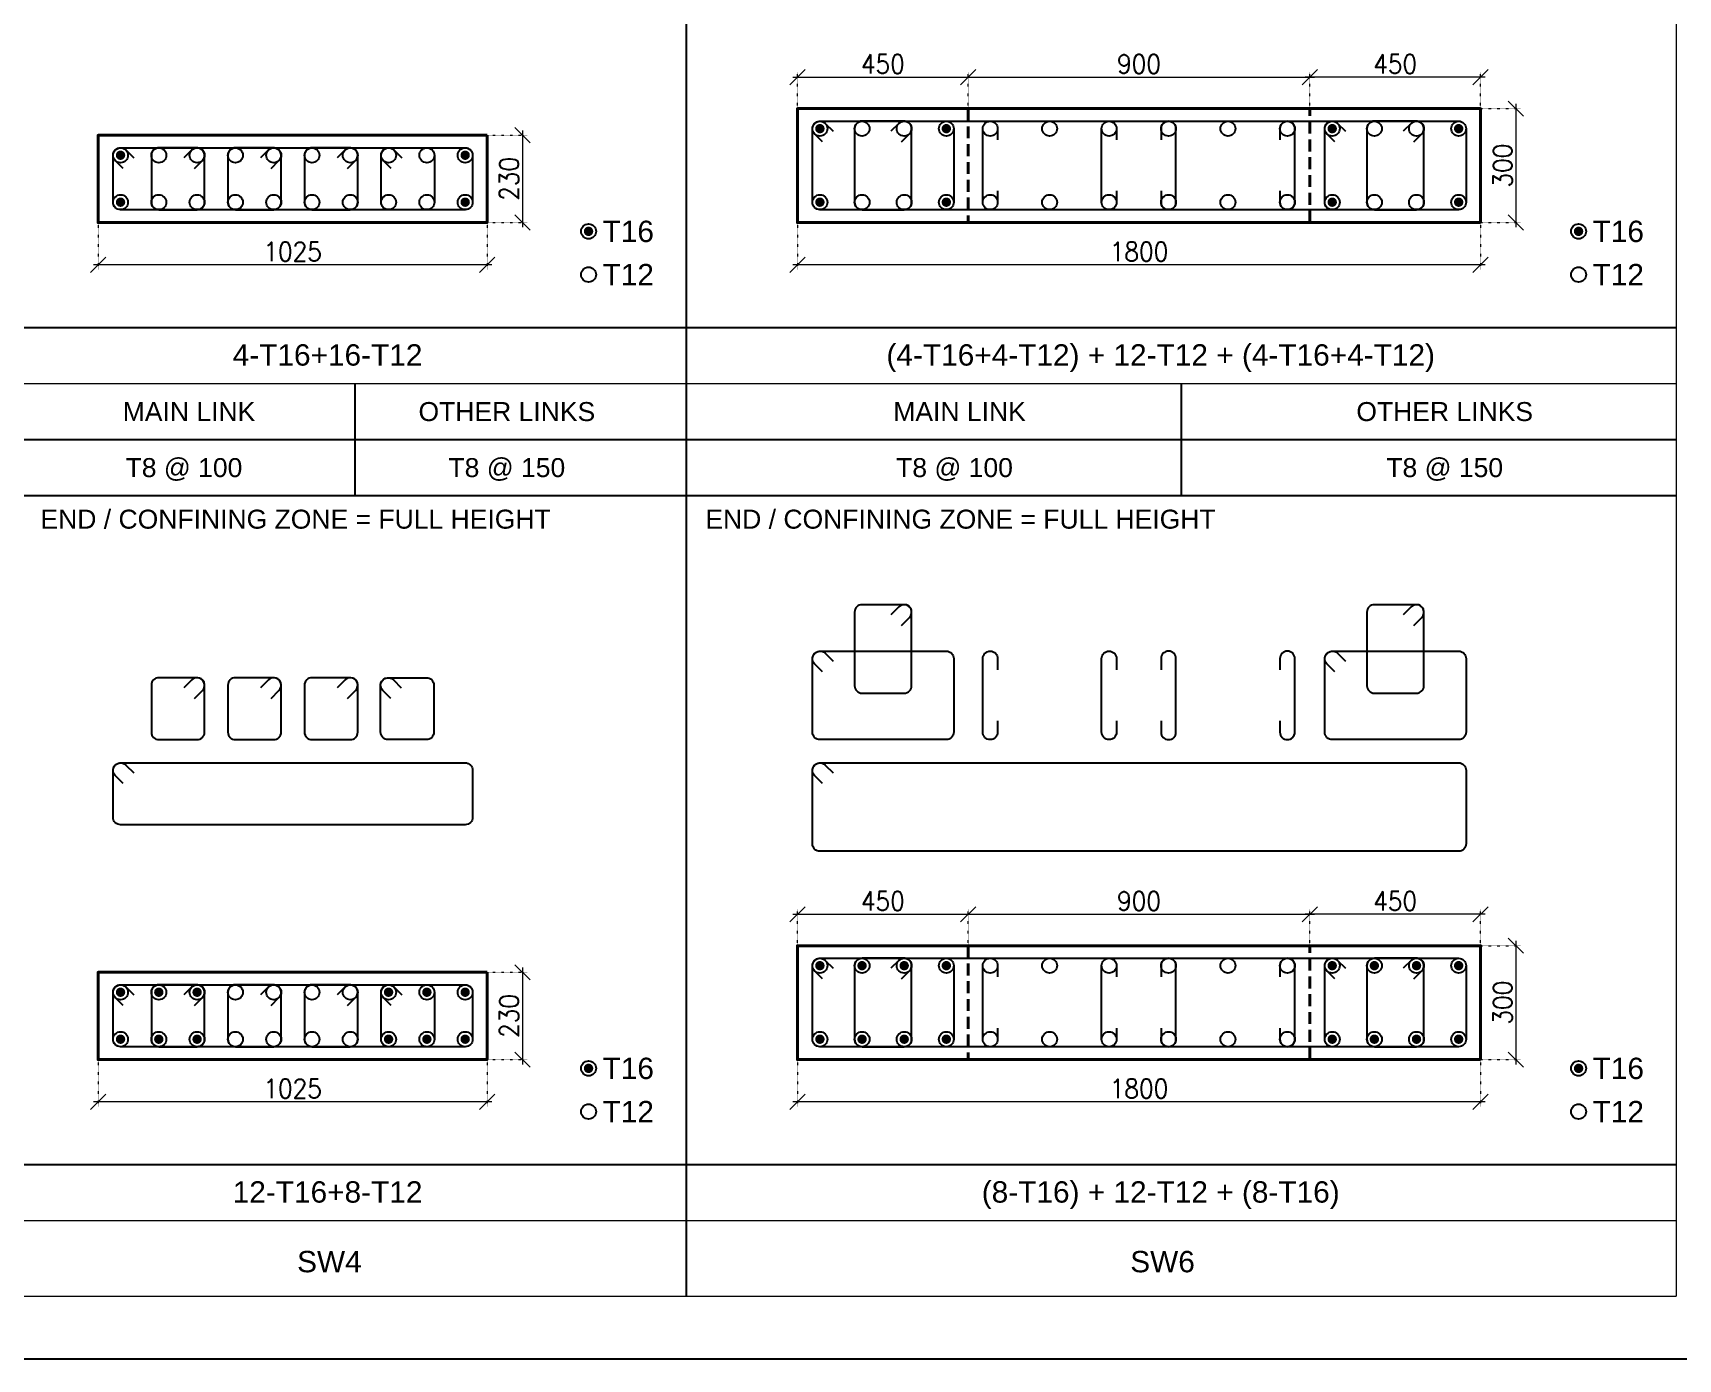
# Model space of a CAD drawing. Header units: millimetres. Extents: x 149548 to 2112824, y -1657616 to -1354760.
# Drawn here: x 2031964 to 2049305, y -1657616 to -1643643 of the extents above; entities that cross this region are included whole.
import ezdxf
from ezdxf.enums import TextEntityAlignment as Align

# ---------------------------------------------------------------- set-up
doc = ezdxf.new("R2010")
doc.units = ezdxf.units.MM
doc.header["$MEASUREMENT"] = 0
doc.header["$PDMODE"] = 98
doc.linetypes.add('DOT', pattern=[0.25, 0, -0.25])
doc.linetypes.add('HIDDEN', pattern=[0.375, 0.25, -0.125])
for name, color, linetype in [('Columns', 90, 'Continuous'), ('s_hatch_25', 13, 'Continuous'), ('s_hatch_50', 43, 'Continuous'), ('s_rebar_link', 225, 'Continuous'), ('s_rebar_linkexp', 155, 'Continuous'), ('TEXT', 43, 'Continuous')]:
    doc.layers.add(name, color=color, linetype=linetype)
doc.layers.add('s-dm', color=171, linetype='Continuous', lineweight=15)
doc.layers.add('s_text', color=20, linetype='Continuous', lineweight=9)
doc.styles.add('ARIAL', font='arial.ttf')
doc.styles.add('RS', font='romans.shx', dxfattribs={"width": 0.9})
doc.dimstyles.new('Maheboob', dxfattribs={"dimtxt": 100, "dimasz": 100, "dimexe": 0, "dimexo": 0, "dimgap": 50, "dimtad": 1, "dimdec": 0, "dimdsep": 46, "dimtxsty": 'RS', "dimblk": 'ME', "dimcen": 225, "dimdle": 25, "dimclrd": 256, "dimclre": 256, "dimclrt": 7, "dimadec": 1, "dimazin": 1, "dimtfac": 1, "dimtdec": 0, "dimtmove": 0, "dimatfit": 0, "dimldrblk": 'ME', "dimfxl": 1, "dimlwd": -1, "dimlwe": -1, "dimarcsym": 0})

# ---------------------------------------------------------------- blocks, each defined once
blk = doc.blocks.new('_Oblique')
at = {"color": 0, "linetype": 'ByBlock', "lineweight": -2}
blk.add_line((-0.5, -0.5), (0.5, 0.5), dxfattribs=at)
blk = doc.blocks.new('*D1629')
at = {"layer": 'Defpoints', "color": 0}
for p in [(2032652, -1654461), (2036752, -1654461), (2032652, -1654906)]:
    blk.add_point(p, dxfattribs=at)
at = {"layer": 's-dm', "linetype": 'DOT'}
for p, q in [((2032652, -1654461), (2032652, -1654956)), ((2036752, -1654461), (2036752, -1654956))]:
    blk.add_line(p, q, dxfattribs=at)
at = {"layer": 's-dm'}
blk.add_line((2036802, -1654906), (2032602, -1654906), dxfattribs=at)
at = {"layer": 's-dm', "xscale": 160, "yscale": 160, "zscale": 160, "rotation": 180}
blk.add_blockref('_Oblique', (2032652, -1654906), dxfattribs=at)
at = {"layer": 's-dm', "xscale": 160, "yscale": 160, "zscale": 160}
blk.add_blockref('_Oblique', (2036752, -1654906), dxfattribs=at)
at = {"layer": 's-dm', "color": 7, "insert": (2034702, -1654766), "char_height": 200, "attachment_point": 5, "style": 'RS'}
blk.add_mtext('1025', dxfattribs=at)
blk = doc.blocks.new('ME')
at = {"layer": 's-dm', "color": 2, "ltscale": 50}
for p, q in [((0, -1.04), (0, 1.04)), ((-1.04, 0), (1.04, 0))]:
    blk.add_line(p, q, dxfattribs=at)
blk.add_lwpolyline([(0.74, 0.74), (-0.74, -0.74)], dxfattribs=at)
blk = doc.blocks.new('*D1630')
at = {"layer": 'Defpoints', "color": 0}
for p in [(2036752, -1653541), (2036752, -1654461), (2037124, -1654461)]:
    blk.add_point(p, dxfattribs=at)
at = {"layer": 's-dm', "linetype": 'DOT'}
for p, q in [((2036752, -1653541), (2037174, -1653541)), ((2036752, -1654461), (2037174, -1654461))]:
    blk.add_line(p, q, dxfattribs=at)
at = {"layer": 's-dm'}
blk.add_line((2037124, -1653491), (2037124, -1654511), dxfattribs=at)
at = {"layer": 's-dm', "xscale": 160, "yscale": 160, "zscale": 160}
for p, rotation in [((2037124, -1653541), 90), ((2037124, -1654461), 270)]:
    blk.add_blockref('_Oblique', p, dxfattribs=dict(at, rotation=rotation))
at = {"layer": 's-dm', "color": 7, "insert": (2036984, -1654001), "char_height": 200, "attachment_point": 5, "rotation": 90, "style": 'RS'}
blk.add_mtext('230', dxfattribs=at)
blk = doc.blocks.new('*D1633')
at = {"layer": 'Defpoints', "color": 0}
for p in [(2040023, -1654461), (2047223, -1654461), (2040023, -1654906)]:
    blk.add_point(p, dxfattribs=at)
at = {"layer": 's-dm', "linetype": 'DOT'}
for p, q in [((2040023, -1654461), (2040023, -1654956)), ((2047223, -1654461), (2047223, -1654956))]:
    blk.add_line(p, q, dxfattribs=at)
at = {"layer": 's-dm'}
blk.add_line((2047273, -1654906), (2039973, -1654906), dxfattribs=at)
at = {"layer": 's-dm', "xscale": 160, "yscale": 160, "zscale": 160, "rotation": 180}
blk.add_blockref('_Oblique', (2040023, -1654906), dxfattribs=at)
at = {"layer": 's-dm', "xscale": 160, "yscale": 160, "zscale": 160}
blk.add_blockref('_Oblique', (2047223, -1654906), dxfattribs=at)
at = {"layer": 's-dm', "color": 7, "insert": (2043623, -1654766), "char_height": 200, "attachment_point": 5, "style": 'RS'}
blk.add_mtext('1800', dxfattribs=at)
blk = doc.blocks.new('*D1634')
at = {"layer": 'Defpoints', "color": 0}
for p in [(2047223, -1653261), (2047223, -1654461), (2047596, -1654461)]:
    blk.add_point(p, dxfattribs=at)
at = {"layer": 's-dm', "linetype": 'DOT'}
for p, q in [((2047223, -1653261), (2047646, -1653261)), ((2047223, -1654461), (2047646, -1654461))]:
    blk.add_line(p, q, dxfattribs=at)
at = {"layer": 's-dm'}
blk.add_line((2047596, -1653211), (2047596, -1654511), dxfattribs=at)
at = {"layer": 's-dm', "xscale": 160, "yscale": 160, "zscale": 160}
for p, rotation in [((2047596, -1653261), 90), ((2047596, -1654461), 270)]:
    blk.add_blockref('_Oblique', p, dxfattribs=dict(at, rotation=rotation))
at = {"layer": 's-dm', "color": 7, "insert": (2047456, -1653861), "char_height": 200, "attachment_point": 5, "rotation": 90, "style": 'RS'}
blk.add_mtext('300', dxfattribs=at)
blk = doc.blocks.new('*D1641')
at = {"layer": 'Defpoints', "color": 0}
for p in [(2041823, -1652930), (2040023, -1653261), (2041823, -1653261)]:
    blk.add_point(p, dxfattribs=at)
at = {"layer": 's-dm'}
blk.add_line((2039973, -1652930), (2041873, -1652930), dxfattribs=at)
at = {"layer": 's-dm', "linetype": 'DOT'}
for p, q in [((2040023, -1653261), (2040023, -1652880)), ((2041823, -1653261), (2041823, -1652880))]:
    blk.add_line(p, q, dxfattribs=at)
at = {"layer": 's-dm', "xscale": 160, "yscale": 160, "zscale": 160, "rotation": 180}
blk.add_blockref('_Oblique', (2040023, -1652930), dxfattribs=at)
at = {"layer": 's-dm', "xscale": 160, "yscale": 160, "zscale": 160}
blk.add_blockref('_Oblique', (2041823, -1652930), dxfattribs=at)
at = {"layer": 's-dm', "color": 7, "insert": (2040923, -1652790), "char_height": 200, "attachment_point": 5, "style": 'RS'}
blk.add_mtext('450', dxfattribs=at)
blk = doc.blocks.new('*D1642')
at = {"layer": 'Defpoints', "color": 0}
for p in [(2045423, -1652930), (2041823, -1653261), (2045423, -1653261)]:
    blk.add_point(p, dxfattribs=at)
at = {"layer": 's-dm'}
blk.add_line((2041773, -1652930), (2045473, -1652930), dxfattribs=at)
at = {"layer": 's-dm', "linetype": 'DOT'}
for p, q in [((2041823, -1653261), (2041823, -1652880)), ((2045423, -1653261), (2045423, -1652880))]:
    blk.add_line(p, q, dxfattribs=at)
at = {"layer": 's-dm', "xscale": 160, "yscale": 160, "zscale": 160, "rotation": 180}
blk.add_blockref('_Oblique', (2041823, -1652930), dxfattribs=at)
at = {"layer": 's-dm', "xscale": 160, "yscale": 160, "zscale": 160}
blk.add_blockref('_Oblique', (2045423, -1652930), dxfattribs=at)
at = {"layer": 's-dm', "color": 7, "insert": (2043623, -1652790), "char_height": 200, "attachment_point": 5, "style": 'RS'}
blk.add_mtext('900', dxfattribs=at)
blk = doc.blocks.new('*D1592')
at = {"layer": 'Defpoints', "color": 0}
for p in [(2045423, -1652930), (2045423, -1653261), (2047223, -1653261)]:
    blk.add_point(p, dxfattribs=at)
at = {"layer": 's-dm'}
blk.add_line((2047273, -1652930), (2045373, -1652930), dxfattribs=at)
at = {"layer": 's-dm', "linetype": 'DOT'}
for p, q in [((2045423, -1653261), (2045423, -1652880)), ((2047223, -1653261), (2047223, -1652880))]:
    blk.add_line(p, q, dxfattribs=at)
at = {"layer": 's-dm', "xscale": 160, "yscale": 160, "zscale": 160, "rotation": 180}
blk.add_blockref('_Oblique', (2045423, -1652930), dxfattribs=at)
at = {"layer": 's-dm', "xscale": 160, "yscale": 160, "zscale": 160}
blk.add_blockref('_Oblique', (2047223, -1652930), dxfattribs=at)
at = {"layer": 's-dm', "color": 7, "insert": (2046323, -1652790), "char_height": 200, "attachment_point": 5, "style": 'RS'}
blk.add_mtext('450', dxfattribs=at)
blk = doc.blocks.new('*D1595')
at = {"layer": 'Defpoints', "color": 0}
for p in [(2032652, -1645641), (2036752, -1645641), (2032652, -1646087)]:
    blk.add_point(p, dxfattribs=at)
at = {"layer": 's-dm', "linetype": 'DOT'}
for p, q in [((2032652, -1645641), (2032652, -1646137)), ((2036752, -1645641), (2036752, -1646137))]:
    blk.add_line(p, q, dxfattribs=at)
at = {"layer": 's-dm'}
blk.add_line((2036802, -1646087), (2032602, -1646087), dxfattribs=at)
at = {"layer": 's-dm', "xscale": 160, "yscale": 160, "zscale": 160, "rotation": 180}
blk.add_blockref('_Oblique', (2032652, -1646087), dxfattribs=at)
at = {"layer": 's-dm', "xscale": 160, "yscale": 160, "zscale": 160}
blk.add_blockref('_Oblique', (2036752, -1646087), dxfattribs=at)
at = {"layer": 's-dm', "color": 7, "insert": (2034702, -1645947), "char_height": 200, "attachment_point": 5, "style": 'RS'}
blk.add_mtext('1025', dxfattribs=at)
blk = doc.blocks.new('*D1596')
at = {"layer": 'Defpoints', "color": 0}
for p in [(2036752, -1644721), (2036752, -1645641), (2037124, -1645641)]:
    blk.add_point(p, dxfattribs=at)
at = {"layer": 's-dm', "linetype": 'DOT'}
for p, q in [((2036752, -1644721), (2037174, -1644721)), ((2036752, -1645641), (2037174, -1645641))]:
    blk.add_line(p, q, dxfattribs=at)
at = {"layer": 's-dm'}
blk.add_line((2037124, -1644671), (2037124, -1645691), dxfattribs=at)
at = {"layer": 's-dm', "xscale": 160, "yscale": 160, "zscale": 160}
for p, rotation in [((2037124, -1644721), 90), ((2037124, -1645641), 270)]:
    blk.add_blockref('_Oblique', p, dxfattribs=dict(at, rotation=rotation))
at = {"layer": 's-dm', "color": 7, "insert": (2036984, -1645181), "char_height": 200, "attachment_point": 5, "rotation": 90, "style": 'RS'}
blk.add_mtext('230', dxfattribs=at)
blk = doc.blocks.new('*D1599')
at = {"layer": 'Defpoints', "color": 0}
for p in [(2040023, -1645641), (2047223, -1645641), (2040023, -1646087)]:
    blk.add_point(p, dxfattribs=at)
at = {"layer": 's-dm', "linetype": 'DOT'}
for p, q in [((2040023, -1645641), (2040023, -1646137)), ((2047223, -1645641), (2047223, -1646137))]:
    blk.add_line(p, q, dxfattribs=at)
at = {"layer": 's-dm'}
blk.add_line((2047273, -1646087), (2039973, -1646087), dxfattribs=at)
at = {"layer": 's-dm', "xscale": 160, "yscale": 160, "zscale": 160, "rotation": 180}
blk.add_blockref('_Oblique', (2040023, -1646087), dxfattribs=at)
at = {"layer": 's-dm', "xscale": 160, "yscale": 160, "zscale": 160}
blk.add_blockref('_Oblique', (2047223, -1646087), dxfattribs=at)
at = {"layer": 's-dm', "color": 7, "insert": (2043623, -1645947), "char_height": 200, "attachment_point": 5, "style": 'RS'}
blk.add_mtext('1800', dxfattribs=at)
blk = doc.blocks.new('*D1600')
at = {"layer": 'Defpoints', "color": 0}
for p in [(2047223, -1644441), (2047223, -1645641), (2047596, -1645641)]:
    blk.add_point(p, dxfattribs=at)
at = {"layer": 's-dm', "linetype": 'DOT'}
for p, q in [((2047223, -1644441), (2047646, -1644441)), ((2047223, -1645641), (2047646, -1645641))]:
    blk.add_line(p, q, dxfattribs=at)
at = {"layer": 's-dm'}
blk.add_line((2047596, -1644391), (2047596, -1645691), dxfattribs=at)
at = {"layer": 's-dm', "xscale": 160, "yscale": 160, "zscale": 160}
for p, rotation in [((2047596, -1644441), 90), ((2047596, -1645641), 270)]:
    blk.add_blockref('_Oblique', p, dxfattribs=dict(at, rotation=rotation))
at = {"layer": 's-dm', "color": 7, "insert": (2047456, -1645041), "char_height": 200, "attachment_point": 5, "rotation": 90, "style": 'RS'}
blk.add_mtext('300', dxfattribs=at)
blk = doc.blocks.new('*D1607')
at = {"layer": 'Defpoints', "color": 0}
for p in [(2041823, -1644110), (2040023, -1644441), (2041823, -1644441)]:
    blk.add_point(p, dxfattribs=at)
at = {"layer": 's-dm', "linetype": 'DOT'}
for p, q in [((2040023, -1644441), (2040023, -1644060)), ((2041823, -1644441), (2041823, -1644060))]:
    blk.add_line(p, q, dxfattribs=at)
at = {"layer": 's-dm'}
blk.add_line((2039973, -1644110), (2041873, -1644110), dxfattribs=at)
at = {"layer": 's-dm', "xscale": 160, "yscale": 160, "zscale": 160, "rotation": 180}
blk.add_blockref('_Oblique', (2040023, -1644110), dxfattribs=at)
at = {"layer": 's-dm', "xscale": 160, "yscale": 160, "zscale": 160}
blk.add_blockref('_Oblique', (2041823, -1644110), dxfattribs=at)
at = {"layer": 's-dm', "color": 7, "insert": (2040923, -1643970), "char_height": 200, "attachment_point": 5, "style": 'RS'}
blk.add_mtext('450', dxfattribs=at)
blk = doc.blocks.new('*D1608')
at = {"layer": 'Defpoints', "color": 0}
for p in [(2045423, -1644110), (2041823, -1644441), (2045423, -1644441)]:
    blk.add_point(p, dxfattribs=at)
at = {"layer": 's-dm', "linetype": 'DOT'}
for p, q in [((2041823, -1644441), (2041823, -1644060)), ((2045423, -1644441), (2045423, -1644060))]:
    blk.add_line(p, q, dxfattribs=at)
at = {"layer": 's-dm'}
blk.add_line((2041773, -1644110), (2045473, -1644110), dxfattribs=at)
at = {"layer": 's-dm', "xscale": 160, "yscale": 160, "zscale": 160, "rotation": 180}
blk.add_blockref('_Oblique', (2041823, -1644110), dxfattribs=at)
at = {"layer": 's-dm', "xscale": 160, "yscale": 160, "zscale": 160}
blk.add_blockref('_Oblique', (2045423, -1644110), dxfattribs=at)
at = {"layer": 's-dm', "color": 7, "insert": (2043623, -1643970), "char_height": 200, "attachment_point": 5, "style": 'RS'}
blk.add_mtext('900', dxfattribs=at)
blk = doc.blocks.new('*D1609')
at = {"layer": 'Defpoints', "color": 0}
for p in [(2045423, -1644110), (2045423, -1644441), (2047223, -1644441)]:
    blk.add_point(p, dxfattribs=at)
at = {"layer": 's-dm', "linetype": 'DOT'}
for p, q in [((2045423, -1644441), (2045423, -1644060)), ((2047223, -1644441), (2047223, -1644060))]:
    blk.add_line(p, q, dxfattribs=at)
at = {"layer": 's-dm'}
blk.add_line((2047273, -1644110), (2045373, -1644110), dxfattribs=at)
at = {"layer": 's-dm', "xscale": 160, "yscale": 160, "zscale": 160, "rotation": 180}
blk.add_blockref('_Oblique', (2045423, -1644110), dxfattribs=at)
at = {"layer": 's-dm', "xscale": 160, "yscale": 160, "zscale": 160}
blk.add_blockref('_Oblique', (2047223, -1644110), dxfattribs=at)
at = {"layer": 's-dm', "color": 7, "insert": (2046323, -1643970), "char_height": 200, "attachment_point": 5, "style": 'RS'}
blk.add_mtext('450', dxfattribs=at)

msp = doc.modelspace()

# ---------------------------------------------------------------- linework, layer by layer
at = {"lineweight": -3}
msp.add_lwpolyline([(2112824, -1657616.5), (1991050.7, -1657616.5), (1991050.7, -1577510.7), (2112824, -1577510.7)], close=True, dxfattribs=at)
at = {"layer": 'Columns', "color": 8, "linetype": 'HIDDEN', "lineweight": 40, "ltscale": 500}
for points in [[(2041823.5, -1644441.1), (2041823.5, -1645641.1), (2040023.5, -1645641.1), (2040023.5, -1644441.1)], [(2047223.5, -1644441.1), (2047223.5, -1645641.1), (2045423.5, -1645641.1), (2045423.5, -1644441.1)], [(2041823.5, -1653260.5), (2041823.5, -1654460.5), (2040023.5, -1654460.5), (2040023.5, -1653260.5)], [(2047223.5, -1653260.5), (2047223.5, -1654460.5), (2045423.5, -1654460.5), (2045423.5, -1653260.5)]]:
    msp.add_lwpolyline(points, close=True, dxfattribs=at)
at = {"layer": 'Columns', "lineweight": 40}
for points in [[(2047223.5, -1645641.1), (2040023.5, -1645641.1), (2040023.5, -1644441.1), (2047223.5, -1644441.1), (2047223.5, -1645641.1)], [(2047223.5, -1654460.5), (2040023.5, -1654460.5), (2040023.5, -1653260.5), (2047223.5, -1653260.5), (2047223.5, -1654460.5)]]:
    msp.add_lwpolyline(points, dxfattribs=at)
for points in [[(2036751.7, -1644721.1), (2036751.7, -1645641.1), (2032651.7, -1645641.1), (2032651.7, -1644721.1)], [(2036751.7, -1653540.5), (2036751.7, -1654460.5), (2032651.7, -1654460.5), (2032651.7, -1653540.5)]]:
    msp.add_lwpolyline(points, close=True, dxfattribs=at)
at = {"layer": 's_hatch_25'}
msp.add_line((2038851.1, -1629698.7), (2038851.1, -1656952.2), dxfattribs=at)
at = {"layer": 's_hatch_50'}
for p, q in [((2001228.1, -1646747.4), (2049286.5, -1646747.3)), ((2001228.1, -1655566.8), (2049286.5, -1655566.7))]:
    msp.add_line(p, q, dxfattribs=at)
at = {"layer": 's_rebar_link'}
for points in [[(2040287.5, -1644790.9), (2040204, -1644707.4, -0.668178), (2040259.7, -1644573), (2046992.4, -1644573, -0.4142136), (2047071.1, -1644651.7), (2047071.1, -1645426.6, -0.4142136), (2046992.4, -1645505.4), (2040259.7, -1645505.4, -0.4142136), (2040180.9, -1645426.6), (2040180.9, -1644651.7, -0.6681793), (2040315.3, -1644596), (2040398.9, -1644679.5)], [(2040287.5, -1644790.9), (2040204, -1644707.4, -0.668178), (2040259.7, -1644573), (2041592.4, -1644573, -0.4142136), (2041671.1, -1644651.7), (2041671.1, -1645426.6, -0.4142136), (2041592.4, -1645505.4), (2040259.7, -1645505.4, -0.4142136), (2040180.9, -1645426.6), (2040180.9, -1644651.7, -0.6681793), (2040315.3, -1644596), (2040398.9, -1644679.5)], [(2041120.3, -1644790.9), (2041203.8, -1644707.4, 0.668178), (2041148.1, -1644573), (2040703.9, -1644573, 0.4142136), (2040625.2, -1644651.7), (2040625.2, -1645426.6, 0.4142136), (2040703.9, -1645505.4), (2041148.1, -1645505.4, 0.4142136), (2041226.9, -1645426.6), (2041226.9, -1644651.7, 0.6681793), (2041092.5, -1644596), (2041009, -1644679.5)], [(2042133.3, -1645308.5), (2042133.3, -1645426.6, -1), (2041975.9, -1645426.6), (2041975.9, -1644651.7, -1), (2042133.3, -1644651.7), (2042133.3, -1644769.8)], [(2043386.4, -1645308.5), (2043386.4, -1645426.6, -1), (2043228.9, -1645426.6), (2043228.9, -1644651.7, -1), (2043386.4, -1644651.7), (2043386.4, -1644769.8)], [(2043855.5, -1645308.5), (2043855.5, -1645426.6, 1), (2044012.9, -1645426.6), (2044012.9, -1644651.7, 1), (2043855.5, -1644651.7), (2043855.5, -1644769.8)], [(2045108.6, -1645308.5), (2045108.6, -1645426.6, 1), (2045266, -1645426.6), (2045266, -1644651.7, 1), (2045108.6, -1644651.7), (2045108.6, -1644769.8)], [(2045687.5, -1644790.9), (2045604, -1644707.4, -0.668178), (2045659.7, -1644573), (2046992.4, -1644573, -0.4142136), (2047071.1, -1644651.7), (2047071.1, -1645426.6, -0.4142136), (2046992.4, -1645505.4), (2045659.7, -1645505.4, -0.4142136), (2045580.9, -1645426.6), (2045580.9, -1644651.7, -0.6681793), (2045715.3, -1644596), (2045798.9, -1644679.5)], [(2046520.3, -1644790.9), (2046603.8, -1644707.4, 0.668178), (2046548.1, -1644573), (2046103.9, -1644573, 0.4142136), (2046025.2, -1644651.7), (2046025.2, -1645426.6, 0.4142136), (2046103.9, -1645505.4), (2046548.1, -1645505.4, 0.4142136), (2046626.9, -1645426.6), (2046626.9, -1644651.7, 0.6681793), (2046492.5, -1644596), (2046409, -1644679.5)], [(2032915.7, -1645070.9), (2032832.2, -1644987.4, -0.668178), (2032887.9, -1644853), (2036520.6, -1644853, -0.4142136), (2036599.3, -1644931.7), (2036599.3, -1645426.6, -0.4142136), (2036520.6, -1645505.4), (2032887.9, -1645505.4, -0.4142136), (2032809.2, -1645426.6), (2032809.2, -1644931.7, -0.6681793), (2032943.6, -1644876), (2033027.1, -1644959.5)], [(2033667.3, -1645070.9), (2033750.8, -1644987.4, 0.668178), (2033695.2, -1644853), (2033291.5, -1644853, 0.4142136), (2033212.8, -1644931.7), (2033212.8, -1645426.6, 0.4142136), (2033291.5, -1645505.4), (2033695.2, -1645505.4, 0.4142136), (2033773.9, -1645426.6), (2033773.9, -1644931.7, 0.6681793), (2033639.5, -1644876), (2033556, -1644959.5)], [(2034474.6, -1645070.9), (2034558.1, -1644987.4, 0.668178), (2034502.4, -1644853), (2034098.8, -1644853, 0.4142136), (2034020.1, -1644931.7), (2034020.1, -1645426.6, 0.4142136), (2034098.8, -1645505.4), (2034502.4, -1645505.4, 0.4142136), (2034581.2, -1645426.6), (2034581.2, -1644931.7, 0.6681793), (2034446.8, -1644876), (2034363.2, -1644959.5)], [(2035281.9, -1645070.9), (2035365.4, -1644987.4, 0.668178), (2035309.7, -1644853), (2034906.1, -1644853, 0.4142136), (2034827.3, -1644931.7), (2034827.3, -1645426.6, 0.4142136), (2034906.1, -1645505.4), (2035309.7, -1645505.4, 0.4142136), (2035388.4, -1645426.6), (2035388.4, -1644931.7, 0.6681793), (2035254, -1644876), (2035170.5, -1644959.5)], [(2035741.2, -1645070.9), (2035657.7, -1644987.4, -0.668178), (2035713.3, -1644853), (2036117, -1644853, -0.4142136), (2036195.7, -1644931.7), (2036195.7, -1645426.6, -0.4142136), (2036117, -1645505.4), (2035713.3, -1645505.4, -0.4142136), (2035634.6, -1645426.6), (2035634.6, -1644931.7, -0.6681793), (2035769, -1644876), (2035852.5, -1644959.5)], [(2040287.5, -1653610.3), (2040204, -1653526.8, -0.668178), (2040259.7, -1653392.4), (2046992.4, -1653392.4, -0.4142136), (2047071.1, -1653471.1), (2047071.1, -1654246.1, -0.4142136), (2046992.4, -1654324.8), (2040259.7, -1654324.8, -0.4142136), (2040181, -1654246.1), (2040181, -1653471.1, -0.6681793), (2040315.4, -1653415.5), (2040398.9, -1653499)], [(2040287.5, -1653610.3), (2040204, -1653526.8, -0.668178), (2040259.7, -1653392.4), (2041592.4, -1653392.4, -0.4142136), (2041671.1, -1653471.1), (2041671.1, -1654246.1, -0.4142136), (2041592.4, -1654324.8), (2040259.7, -1654324.8, -0.4142136), (2040181, -1654246.1), (2040181, -1653471.1, -0.6681793), (2040315.4, -1653415.4), (2040398.9, -1653499)], [(2041120.3, -1653610.3), (2041203.8, -1653526.8, 0.668178), (2041148.1, -1653392.4), (2040703.9, -1653392.4, 0.4142136), (2040625.2, -1653471.1), (2040625.2, -1654246.1, 0.4142136), (2040703.9, -1654324.8), (2041148.1, -1654324.8, 0.4142136), (2041226.9, -1654246.1), (2041226.9, -1653471.1, 0.6681793), (2041092.5, -1653415.4), (2041009, -1653499)], [(2042133.3, -1654128), (2042133.3, -1654246.1, -1), (2041975.9, -1654246.1), (2041975.9, -1653471.1, -1), (2042133.3, -1653471.1), (2042133.3, -1653589.2)], [(2043386.4, -1654128), (2043386.4, -1654246.1, -1), (2043228.9, -1654246.1), (2043228.9, -1653471.1, -1), (2043386.4, -1653471.1), (2043386.4, -1653589.2)], [(2043855.5, -1654128), (2043855.5, -1654246.1, 1), (2044012.9, -1654246.1), (2044012.9, -1653471.1, 1), (2043855.5, -1653471.1), (2043855.5, -1653589.2)], [(2045108.6, -1654128), (2045108.6, -1654246.1, 1), (2045266, -1654246.1), (2045266, -1653471.1, 1), (2045108.6, -1653471.1), (2045108.6, -1653589.2)], [(2045687.5, -1653610.3), (2045604, -1653526.8, -0.668178), (2045659.7, -1653392.4), (2046992.4, -1653392.4, -0.4142136), (2047071.1, -1653471.1), (2047071.1, -1654246.1, -0.4142136), (2046992.4, -1654324.8), (2045659.7, -1654324.8, -0.4142136), (2045581, -1654246.1), (2045581, -1653471.1, -0.6681793), (2045715.4, -1653415.4), (2045798.9, -1653499)], [(2046520.3, -1653610.3), (2046603.8, -1653526.8, 0.668178), (2046548.1, -1653392.4), (2046103.9, -1653392.4, 0.4142136), (2046025.2, -1653471.1), (2046025.2, -1654246.1, 0.4142136), (2046103.9, -1654324.8), (2046548.1, -1654324.8, 0.4142136), (2046626.9, -1654246.1), (2046626.9, -1653471.1, 0.6681793), (2046492.5, -1653415.4), (2046409, -1653499)], [(2032915.7, -1653890.3), (2032832.2, -1653806.8, -0.668178), (2032887.9, -1653672.4), (2036520.6, -1653672.4, -0.4142136), (2036599.3, -1653751.1), (2036599.3, -1654246.1, -0.4142136), (2036520.6, -1654324.8), (2032887.9, -1654324.8, -0.4142136), (2032809.2, -1654246.1), (2032809.2, -1653751.1, -0.6681793), (2032943.6, -1653695.4), (2033027.1, -1653779)], [(2033667.3, -1653890.3), (2033750.8, -1653806.8, 0.668178), (2033695.2, -1653672.4), (2033291.5, -1653672.4, 0.4142136), (2033212.8, -1653751.1), (2033212.8, -1654246.1, 0.4142136), (2033291.5, -1654324.8), (2033695.2, -1654324.8, 0.4142136), (2033773.9, -1654246.1), (2033773.9, -1653751.1, 0.6681793), (2033639.5, -1653695.4), (2033556, -1653779)], [(2034474.6, -1653890.3), (2034558.1, -1653806.8, 0.668178), (2034502.4, -1653672.4), (2034098.8, -1653672.4, 0.4142136), (2034020.1, -1653751.1), (2034020.1, -1654246.1, 0.4142136), (2034098.8, -1654324.8), (2034502.4, -1654324.8, 0.4142136), (2034581.2, -1654246.1), (2034581.2, -1653751.1, 0.6681793), (2034446.8, -1653695.4), (2034363.3, -1653779)], [(2035281.9, -1653890.3), (2035365.4, -1653806.8, 0.668178), (2035309.7, -1653672.4), (2034906.1, -1653672.4, 0.4142136), (2034827.3, -1653751.1), (2034827.3, -1654246.1, 0.4142136), (2034906.1, -1654324.8), (2035309.7, -1654324.8, 0.4142136), (2035388.4, -1654246.1), (2035388.4, -1653751.1, 0.6681793), (2035254, -1653695.4), (2035170.5, -1653779)], [(2035741.2, -1653890.3), (2035657.7, -1653806.8, -0.668178), (2035713.3, -1653672.4), (2036117, -1653672.4, -0.4142136), (2036195.7, -1653751.1), (2036195.7, -1654246.1, -0.4142136), (2036117, -1654324.8), (2035713.3, -1654324.8, -0.4142136), (2035634.6, -1654246.1), (2035634.6, -1653751.1, -0.6681793), (2035769, -1653695.4), (2035852.5, -1653779)]]:
    msp.add_lwpolyline(points, format="xyb", dxfattribs=at)
for points in [[(2040284.3, -1644651.7, 49.2, 49.2, -1), (2040235.1, -1644651.7, 49.2, 49.2, -1)], [(2041617, -1644651.7, 49.2, 49.2, -1), (2041567.8, -1644651.7, 49.2, 49.2, -1)], [(2045684.3, -1644651.7, 49.2, 49.2, -1), (2045635.1, -1644651.7, 49.2, 49.2, -1)], [(2047017, -1644651.7, 49.2, 49.2, -1), (2046967.8, -1644651.7, 49.2, 49.2, -1)], [(2032912.5, -1644931.7, 49.2, 49.2, -1), (2032863.3, -1644931.7, 49.2, 49.2, -1)], [(2036545.2, -1644931.7, 49.2, 49.2, -1), (2036496, -1644931.7, 49.2, 49.2, -1)], [(2032912.5, -1645426.6, 49.2, 49.2, -1), (2032863.3, -1645426.6, 49.2, 49.2, -1)], [(2036545.2, -1645426.6, 49.2, 49.2, -1), (2036496, -1645426.6, 49.2, 49.2, -1)], [(2040284.3, -1645426.6, 49.2, 49.2, -1), (2040235.1, -1645426.6, 49.2, 49.2, -1)], [(2041617, -1645426.6, 49.2, 49.2, -1), (2041567.8, -1645426.6, 49.2, 49.2, -1)], [(2045684.3, -1645426.6, 49.2, 49.2, -1), (2045635.1, -1645426.6, 49.2, 49.2, -1)], [(2047017, -1645426.6, 49.2, 49.2, -1), (2046967.8, -1645426.6, 49.2, 49.2, -1)], [(2037845.6, -1645733.8, 49.2, 49.2, -1), (2037796.4, -1645733.8, 49.2, 49.2, -1)], [(2048281, -1645733.8, 49.2, 49.2, -1), (2048231.8, -1645733.8, 49.2, 49.2, -1)], [(2040284.3, -1653471.1, 49.2, 49.2, -1), (2040235.1, -1653471.1, 49.2, 49.2, -1)], [(2040728.5, -1653471.1, 49.2, 49.2, -1), (2040679.3, -1653471.1, 49.2, 49.2, -1)], [(2041172.8, -1653471.1, 49.2, 49.2, -1), (2041123.5, -1653471.1, 49.2, 49.2, -1)], [(2041617, -1653471.1, 49.2, 49.2, -1), (2041567.8, -1653471.1, 49.2, 49.2, -1)], [(2045684.3, -1653471.1, 49.2, 49.2, -1), (2045635.1, -1653471.1, 49.2, 49.2, -1)], [(2046128.5, -1653471.1, 49.2, 49.2, -1), (2046079.3, -1653471.1, 49.2, 49.2, -1)], [(2046572.8, -1653471.1, 49.2, 49.2, -1), (2046523.5, -1653471.1, 49.2, 49.2, -1)], [(2047017, -1653471.1, 49.2, 49.2, -1), (2046967.8, -1653471.1, 49.2, 49.2, -1)], [(2032912.5, -1653751.1, 49.2, 49.2, -1), (2032863.3, -1653751.1, 49.2, 49.2, -1)], [(2033316.1, -1653751.1, 49.2, 49.2, -1), (2033266.9, -1653751.1, 49.2, 49.2, -1)], [(2033719.8, -1653751.1, 49.2, 49.2, -1), (2033670.6, -1653751.1, 49.2, 49.2, -1)], [(2035737.9, -1653751.1, 49.2, 49.2, -1), (2035688.7, -1653751.1, 49.2, 49.2, -1)], [(2036141.6, -1653751.1, 49.2, 49.2, -1), (2036092.4, -1653751.1, 49.2, 49.2, -1)], [(2036545.2, -1653751.1, 49.2, 49.2, -1), (2036496, -1653751.1, 49.2, 49.2, -1)], [(2032912.5, -1654246.1, 49.2, 49.2, -1), (2032863.3, -1654246.1, 49.2, 49.2, -1)], [(2033316.1, -1654246.1, 49.2, 49.2, -1), (2033266.9, -1654246.1, 49.2, 49.2, -1)], [(2033719.8, -1654246.1, 49.2, 49.2, -1), (2033670.6, -1654246.1, 49.2, 49.2, -1)], [(2035737.9, -1654246.1, 49.2, 49.2, -1), (2035688.7, -1654246.1, 49.2, 49.2, -1)], [(2036141.6, -1654246.1, 49.2, 49.2, -1), (2036092.4, -1654246.1, 49.2, 49.2, -1)], [(2036545.2, -1654246.1, 49.2, 49.2, -1), (2036496, -1654246.1, 49.2, 49.2, -1)], [(2040284.3, -1654246.1, 49.2, 49.2, -1), (2040235.1, -1654246.1, 49.2, 49.2, -1)], [(2040728.5, -1654246.1, 49.2, 49.2, -1), (2040679.3, -1654246.1, 49.2, 49.2, -1)], [(2041172.8, -1654246.1, 49.2, 49.2, -1), (2041123.5, -1654246.1, 49.2, 49.2, -1)], [(2041617, -1654246.1, 49.2, 49.2, -1), (2041567.8, -1654246.1, 49.2, 49.2, -1)], [(2045684.3, -1654246.1, 49.2, 49.2, -1), (2045635.1, -1654246.1, 49.2, 49.2, -1)], [(2046128.5, -1654246.1, 49.2, 49.2, -1), (2046079.3, -1654246.1, 49.2, 49.2, -1)], [(2046572.8, -1654246.1, 49.2, 49.2, -1), (2046523.5, -1654246.1, 49.2, 49.2, -1)], [(2047017, -1654246.1, 49.2, 49.2, -1), (2046967.8, -1654246.1, 49.2, 49.2, -1)], [(2037845.6, -1654553.3, 49.2, 49.2, -1), (2037796.4, -1654553.3, 49.2, 49.2, -1)], [(2048281, -1654553.3, 49.2, 49.2, -1), (2048231.8, -1654553.3, 49.2, 49.2, -1)]]:
    msp.add_lwpolyline(points, format="xyseb", close=True, dxfattribs=at)
for centre in [(2040259.7, -1644651.7), (2040703.9, -1644651.7), (2041148.1, -1644651.7), (2041592.4, -1644651.7), (2042054.6, -1644651.7), (2042681.1, -1644651.7), (2043307.7, -1644651.7), (2043934.2, -1644651.7), (2044560.8, -1644651.7), (2045187.3, -1644651.7), (2045659.7, -1644651.7), (2046103.9, -1644651.7), (2046548.1, -1644651.7), (2046992.4, -1644651.7), (2032887.9, -1644931.7), (2033291.5, -1644931.7), (2033695.2, -1644931.7), (2034098.8, -1644931.7), (2034502.4, -1644931.7), (2034906.1, -1644931.7), (2035309.7, -1644931.7), (2035713.3, -1644931.7), (2036117, -1644931.7), (2036520.6, -1644931.7), (2032887.9, -1645426.6), (2033291.5, -1645426.6), (2033695.2, -1645426.6), (2034098.8, -1645426.6), (2034502.4, -1645426.6), (2034906.1, -1645426.6), (2035309.7, -1645426.6), (2035713.3, -1645426.6), (2036117, -1645426.6), (2036520.6, -1645426.6), (2040259.7, -1645426.6), (2040703.9, -1645426.6), (2041148.1, -1645426.6), (2041592.4, -1645426.6), (2042054.6, -1645426.6), (2042681.1, -1645426.6), (2043307.7, -1645426.6), (2043934.2, -1645426.6), (2044560.8, -1645426.6), (2045187.3, -1645426.6), (2045659.7, -1645426.6), (2046103.9, -1645426.6), (2046548.1, -1645426.6), (2046992.4, -1645426.6), (2037821, -1645733.8), (2048256.4, -1645733.8), (2037821, -1646189.8), (2048256.4, -1646189.8), (2040259.7, -1653471.1), (2040703.9, -1653471.1), (2041148.1, -1653471.1), (2041592.4, -1653471.1), (2042054.6, -1653471.1), (2042681.1, -1653471.1), (2043307.7, -1653471.1), (2043934.2, -1653471.1), (2044560.8, -1653471.1), (2045187.3, -1653471.1), (2045659.7, -1653471.1), (2046103.9, -1653471.1), (2046548.1, -1653471.1), (2046992.4, -1653471.1), (2032887.9, -1653751.1), (2033291.5, -1653751.1), (2033695.2, -1653751.1), (2034098.8, -1653751.1), (2034502.4, -1653751.1), (2034906.1, -1653751.1), (2035309.7, -1653751.1), (2035713.3, -1653751.1), (2036117, -1653751.1), (2036520.6, -1653751.1), (2032887.9, -1654246.1), (2033291.5, -1654246.1), (2033695.2, -1654246.1), (2034098.8, -1654246.1), (2034502.4, -1654246.1), (2034906.1, -1654246.1), (2035309.7, -1654246.1), (2035713.3, -1654246.1), (2036117, -1654246.1), (2036520.6, -1654246.1), (2040259.7, -1654246.1), (2040703.9, -1654246.1), (2041148.1, -1654246.1), (2041592.4, -1654246.1), (2042054.6, -1654246.1), (2042681.1, -1654246.1), (2043307.7, -1654246.1), (2043934.2, -1654246.1), (2044560.8, -1654246.1), (2045187.3, -1654246.1), (2045659.7, -1654246.1), (2046103.9, -1654246.1), (2046548.1, -1654246.1), (2046992.4, -1654246.1), (2037821, -1654553.3), (2048256.4, -1654553.3), (2037821, -1655009.3), (2048256.4, -1655009.3)]:
    msp.add_circle(centre, 78.7, dxfattribs=at)
at = {"layer": 's_rebar_linkexp'}
for points in [[(2041120.3, -1649885.3), (2041203.8, -1649801.8, 0.668178), (2041148.1, -1649667.4), (2040703.9, -1649667.4, 0.4142136), (2040625.2, -1649746.1), (2040625.2, -1650521.1, 0.4142136), (2040703.9, -1650599.8), (2041148.1, -1650599.8, 0.4142136), (2041226.9, -1650521.1), (2041226.9, -1649746.1, 0.6681793), (2041092.5, -1649690.4), (2041009, -1649774)], [(2046520.3, -1649885.3), (2046603.8, -1649801.8, 0.668178), (2046548.1, -1649667.4), (2046103.9, -1649667.4, 0.4142136), (2046025.2, -1649746.1), (2046025.2, -1650521.1, 0.4142136), (2046103.9, -1650599.8), (2046548.1, -1650599.8, 0.4142136), (2046626.9, -1650521.1), (2046626.9, -1649746.1, 0.6681793), (2046492.5, -1649690.4), (2046409, -1649774)], [(2040287.5, -1650374.8), (2040204, -1650291.3, -0.668178), (2040259.7, -1650156.9), (2041592.4, -1650156.9, -0.4142136), (2041671.1, -1650235.6), (2041671.1, -1651010.6, -0.4142136), (2041592.4, -1651089.3), (2040259.7, -1651089.3, -0.4142136), (2040181, -1651010.6), (2040181, -1650235.6, -0.6681793), (2040315.4, -1650179.9), (2040398.9, -1650263.5)], [(2042133.3, -1650892.5), (2042133.3, -1651010.6, -1), (2041975.9, -1651010.6), (2041975.9, -1650235.6, -1), (2042133.3, -1650235.6), (2042133.3, -1650353.7)], [(2043386.4, -1650892.5), (2043386.4, -1651010.6, -1), (2043228.9, -1651010.6), (2043228.9, -1650235.6, -1), (2043386.4, -1650235.6), (2043386.4, -1650353.7)], [(2043855.5, -1650892.5), (2043855.5, -1651010.6, 1), (2044012.9, -1651010.6), (2044012.9, -1650235.6, 1), (2043855.5, -1650235.6), (2043855.5, -1650353.7)], [(2045108.6, -1650892.5), (2045108.6, -1651010.6, 1), (2045266, -1651010.6), (2045266, -1650235.6, 1), (2045108.6, -1650235.6), (2045108.6, -1650353.7)], [(2045687.5, -1650374.8), (2045604, -1650291.3, -0.668178), (2045659.7, -1650156.9), (2046992.4, -1650156.9, -0.4142136), (2047071.1, -1650235.6), (2047071.1, -1651010.6, -0.4142136), (2046992.4, -1651089.3), (2045659.7, -1651089.3, -0.4142136), (2045581, -1651010.6), (2045581, -1650235.6, -0.6681793), (2045715.4, -1650179.9), (2045798.9, -1650263.5)], [(2033667.3, -1650654.8), (2033750.8, -1650571.3, 0.668178), (2033695.2, -1650436.9), (2033291.5, -1650436.9, 0.4142136), (2033212.8, -1650515.6), (2033212.8, -1651010.6, 0.4142136), (2033291.5, -1651089.3), (2033695.2, -1651089.3, 0.4142136), (2033773.9, -1651010.6), (2033773.9, -1650515.6, 0.6681793), (2033639.5, -1650459.9), (2033556, -1650543.5)], [(2034474.6, -1650654.8), (2034558.1, -1650571.3, 0.668178), (2034502.4, -1650436.9), (2034098.8, -1650436.9, 0.4142136), (2034020.1, -1650515.6), (2034020.1, -1651010.6, 0.4142136), (2034098.8, -1651089.3), (2034502.4, -1651089.3, 0.4142136), (2034581.2, -1651010.6), (2034581.2, -1650515.6, 0.6681793), (2034446.8, -1650459.9), (2034363.3, -1650543.5)], [(2035281.9, -1650654.8), (2035365.4, -1650571.3, 0.668178), (2035309.7, -1650436.9), (2034906.1, -1650436.9, 0.4142136), (2034827.3, -1650515.6), (2034827.3, -1651010.6, 0.4142136), (2034906.1, -1651089.3), (2035309.7, -1651089.3, 0.4142136), (2035388.4, -1651010.6), (2035388.4, -1650515.6, 0.6681793), (2035254, -1650459.9), (2035170.5, -1650543.5)], [(2035736.1, -1650654.8), (2035652.6, -1650571.3, -0.668178), (2035708.2, -1650436.9), (2036111.9, -1650436.9, -0.4142136), (2036190.6, -1650515.6), (2036190.6, -1651010.6, -0.4142136), (2036111.9, -1651089.3), (2035708.2, -1651089.3, -0.4142136), (2035629.5, -1651010.6), (2035629.5, -1650515.6, -0.6681793), (2035763.9, -1650459.9), (2035847.4, -1650543.5)], [(2032915.7, -1651551.8), (2032832.2, -1651468.3, -0.668178), (2032887.9, -1651333.9), (2036520.6, -1651333.9, -0.4142136), (2036599.3, -1651412.6), (2036599.3, -1651907.6, -0.4142136), (2036520.6, -1651986.3), (2032887.9, -1651986.3, -0.4142136), (2032809.2, -1651907.6), (2032809.2, -1651412.6, -0.6681793), (2032943.6, -1651356.9), (2033027.1, -1651440.5)], [(2040287.5, -1651551.8), (2040204, -1651468.3, -0.668178), (2040259.7, -1651333.9), (2046992.4, -1651333.9, -0.4142136), (2047071.1, -1651412.6), (2047071.1, -1652187.6, -0.4142136), (2046992.4, -1652266.3), (2040259.7, -1652266.3, -0.4142136), (2040181, -1652187.6), (2040181, -1651412.6, -0.6681793), (2040315.4, -1651356.9), (2040398.9, -1651440.5)]]:
    msp.add_lwpolyline(points, format="xyb", dxfattribs=at)
at = {"layer": 's_text'}
for p, q in [((2049286.5, -1629698.7), (2049286.5, -1656952.3)), ((1997843.5, -1647337.6), (2049286.5, -1647337.5)), ((1997843.5, -1656157), (2049286.5, -1656157)), ((1997843.5, -1656952.3), (2049286.5, -1656952.3))]:
    msp.add_line(p, q, dxfattribs=at)
at = {"layer": 'TEXT', "color": 7}
for p, q in [((2035356.4, -1647337.5), (2035356.4, -1648518.5)), ((2044068.8, -1647337.6), (2044068.8, -1648518.5)), ((2001228.1, -1647928.2), (2049286.5, -1647928.2)), ((2001228.1, -1648518.6), (2049286.5, -1648518.6))]:
    msp.add_line(p, q, dxfattribs=at)

# ---------------------------------------------------------------- texts
at = {"layer": 'TEXT', "color": 7, "style": 'ARIAL'}
for s, p in [('T16', (2037968.7, -1645733.8)), ('T16', (2048404, -1645733.8)), ('T12', (2037968.7, -1646189.8)), ('T12', (2048404, -1646189.8)), ('T16', (2037968.7, -1654553.3)), ('T16', (2048404, -1654553.3)), ('T12', (2037968.7, -1655009.3)), ('T12', (2048404, -1655009.3))]:
    msp.add_text(s, height=225, dxfattribs=at).set_placement(p, align=Align.MIDDLE_LEFT)
for s, height, p in [('4-T16+16-T12', 225, (2035070.2, -1647036)), ('(4-T16+4-T12) + 12-T12 + (4-T16+4-T12)', 225, (2043851.9, -1647036)), ('MAIN LINK', 200, (2033609.8, -1647632.7)), ('OTHER LINKS', 200, (2036960, -1647632.7)), ('MAIN LINK', 200, (2041731.8, -1647632.7)), ('OTHER LINKS', 200, (2046845.3, -1647632.7)), ('T8 @ 100', 200, (2033556.6, -1648223.1)), ('T8 @ 150', 200, (2036960, -1648223.1)), ('T8 @ 100', 200, (2041678.6, -1648223.1)), ('T8 @ 150', 200, (2046845.3, -1648223.1)), ('12-T16+8-T12', 225, (2035070.3, -1655855.4)), ('(8-T16) + 12-T12 + (8-T16)', 225, (2043851.9, -1655855.4))]:
    msp.add_text(s, height=height, dxfattribs=at).set_placement(p, align=Align.MIDDLE_CENTER)
for p in [(2032044, -1648866.3), (2039052.4, -1648866.3)]:
    msp.add_text('END / CONFINING ZONE = FULL HEIGHT', height=200, dxfattribs=at).set_placement(p)
at = {"layer": 'TEXT', "color": 1, "char_height": 225, "attachment_point": 5, "style": 'ARIAL'}
for s, insert in [('SW4', (2035089.6, -1656591)), ('SW6', (2043871.3, -1656591))]:
    msp.add_mtext(s, dxfattribs=dict(at, insert=insert))

# ---------------------------------------------------------------- dimensions: what is measured, and where the dimension line sits
at = {"layer": 's-dm'}
for base, p1, p2, override, picture, middle in [((2041823.5, -1644110.3), (2040023.5, -1644441.1), (2041823.5, -1644441.1), {"dimscale": 2, "dimasz": 80, "dimexe": 25, "dimgap": 20, "dimlfac": 0.25, "dimtxsty": 'RS', "dimblk1": 'Oblique', "dimblk2": 'Oblique', "dimsah": 1, "dimtmove": 1, "dimldrblk": 'ME', "dimfxl": 0, "dimarcsym": 1}, '*D1607', (2040923.5, -1643970.3)), ((2045423.5, -1644110.3), (2041823.5, -1644441.1), (2045423.5, -1644441.1), {"dimscale": 2, "dimasz": 80, "dimexe": 25, "dimgap": 20, "dimlfac": 0.25, "dimblk1": 'Oblique', "dimblk2": 'Oblique', "dimsah": 1, "dimtmove": 1, "dimfxl": 0, "dimarcsym": 1}, '*D1608', (2043623.5, -1643970.3)), ((2032651.7, -1646087), (2036751.7, -1645641.1), (2032651.7, -1645641.1), {"dimscale": 2, "dimasz": 80, "dimexe": 25, "dimgap": 20, "dimlfac": 0.25, "dimtxsty": 'RS', "dimblk1": 'Oblique', "dimblk2": 'Oblique', "dimsah": 1, "dimtmove": 1, "dimldrblk": 'ME', "dimfxl": 0, "dimarcsym": 1}, '*D1595', (2034701.7, -1645947)), ((2040023.5, -1646087), (2047223.5, -1645641.1), (2040023.5, -1645641.1), {"dimscale": 2, "dimasz": 80, "dimexe": 25, "dimgap": 20, "dimlfac": 0.25, "dimtxsty": 'RS', "dimblk1": 'Oblique', "dimblk2": 'Oblique', "dimsah": 1, "dimtmove": 1, "dimldrblk": 'ME', "dimfxl": 0, "dimarcsym": 1}, '*D1599', (2043623.5, -1645947)), ((2041823.5, -1652929.7), (2040023.5, -1653260.5), (2041823.5, -1653260.5), {"dimscale": 2, "dimasz": 80, "dimexe": 25, "dimgap": 20, "dimlfac": 0.25, "dimtxsty": 'RS', "dimblk1": 'Oblique', "dimblk2": 'Oblique', "dimsah": 1, "dimtmove": 1, "dimldrblk": 'ME', "dimfxl": 0, "dimarcsym": 1}, '*D1641', (2040923.5, -1652789.7)), ((2045423.5, -1652929.7), (2041823.5, -1653260.5), (2045423.5, -1653260.5), {"dimscale": 2, "dimasz": 80, "dimexe": 25, "dimgap": 20, "dimlfac": 0.25, "dimblk1": 'Oblique', "dimblk2": 'Oblique', "dimsah": 1, "dimtmove": 1, "dimfxl": 0, "dimarcsym": 1}, '*D1642', (2043623.5, -1652789.7)), ((2032651.7, -1654906.5), (2036751.7, -1654460.5), (2032651.7, -1654460.5), {"dimscale": 2, "dimasz": 80, "dimexe": 25, "dimgap": 20, "dimlfac": 0.25, "dimtxsty": 'RS', "dimblk1": 'Oblique', "dimblk2": 'Oblique', "dimsah": 1, "dimtmove": 1, "dimldrblk": 'ME', "dimfxl": 0, "dimarcsym": 1}, '*D1629', (2034701.7, -1654766.5)), ((2040023.5, -1654906.5), (2047223.5, -1654460.5), (2040023.5, -1654460.5), {"dimscale": 2, "dimasz": 80, "dimexe": 25, "dimgap": 20, "dimlfac": 0.25, "dimtxsty": 'RS', "dimblk1": 'Oblique', "dimblk2": 'Oblique', "dimsah": 1, "dimtmove": 1, "dimldrblk": 'ME', "dimfxl": 0, "dimarcsym": 1}, '*D1633', (2043623.5, -1654766.5))]:
    dim = msp.add_linear_dim(base=base, p1=p1, p2=p2, dimstyle='Maheboob', override=override, dxfattribs=at)
    dim.commit()
    dim.dimension.update_dxf_attribs({"geometry": picture, "text_midpoint": middle})
for base, p1, p2, angle, override, picture, middle in [((2045423.5, -1644110.3), (2047223.5, -1644441.1), (2045423.5, -1644441.1), 180, {"dimscale": 2, "dimasz": 80, "dimexe": 25, "dimgap": 20, "dimlfac": 0.25, "dimblk1": 'Oblique', "dimblk2": 'Oblique', "dimsah": 1, "dimtmove": 1, "dimfxl": 0, "dimarcsym": 1}, '*D1609', (2046323.5, -1643970.3)), ((2047595.5, -1645641.1), (2047223.5, -1644441.1), (2047223.5, -1645641.1), 90, {"dimscale": 2, "dimasz": 80, "dimexe": 25, "dimgap": 20, "dimlfac": 0.25, "dimtxsty": 'RS', "dimblk1": 'Oblique', "dimblk2": 'Oblique', "dimsah": 1, "dimtmove": 1, "dimldrblk": 'ME', "dimfxl": 0, "dimarcsym": 1}, '*D1600', (2047455.5, -1645041.1)), ((2037123.7, -1645641.1), (2036751.7, -1644721.1), (2036751.7, -1645641.1), 90, {"dimscale": 2, "dimasz": 80, "dimexe": 25, "dimgap": 20, "dimlfac": 0.25, "dimtxsty": 'RS', "dimblk1": 'Oblique', "dimblk2": 'Oblique', "dimsah": 1, "dimtmove": 1, "dimldrblk": 'ME', "dimfxl": 0, "dimarcsym": 1}, '*D1596', (2036983.7, -1645181.1)), ((2045423.5, -1652929.7), (2047223.5, -1653260.5), (2045423.5, -1653260.5), 180, {"dimscale": 2, "dimasz": 80, "dimexe": 25, "dimgap": 20, "dimlfac": 0.25, "dimblk1": 'Oblique', "dimblk2": 'Oblique', "dimsah": 1, "dimtmove": 1, "dimfxl": 0, "dimarcsym": 1}, '*D1592', (2046323.5, -1652789.7)), ((2047595.5, -1654460.5), (2047223.5, -1653260.5), (2047223.5, -1654460.5), 90, {"dimscale": 2, "dimasz": 80, "dimexe": 25, "dimgap": 20, "dimlfac": 0.25, "dimtxsty": 'RS', "dimblk1": 'Oblique', "dimblk2": 'Oblique', "dimsah": 1, "dimtmove": 1, "dimldrblk": 'ME', "dimfxl": 0, "dimarcsym": 1}, '*D1634', (2047455.5, -1653860.5)), ((2037123.7, -1654460.5), (2036751.7, -1653540.5), (2036751.7, -1654460.5), 90, {"dimscale": 2, "dimasz": 80, "dimexe": 25, "dimgap": 20, "dimlfac": 0.25, "dimtxsty": 'RS', "dimblk1": 'Oblique', "dimblk2": 'Oblique', "dimsah": 1, "dimtmove": 1, "dimldrblk": 'ME', "dimfxl": 0, "dimarcsym": 1}, '*D1630', (2036983.7, -1654000.5))]:
    dim = msp.add_linear_dim(base=base, p1=p1, p2=p2, angle=angle, dimstyle='Maheboob', override=override, dxfattribs=at)
    dim.commit()
    dim.dimension.update_dxf_attribs({"geometry": picture, "text_midpoint": middle})

doc.saveas('drawing.dxf')
